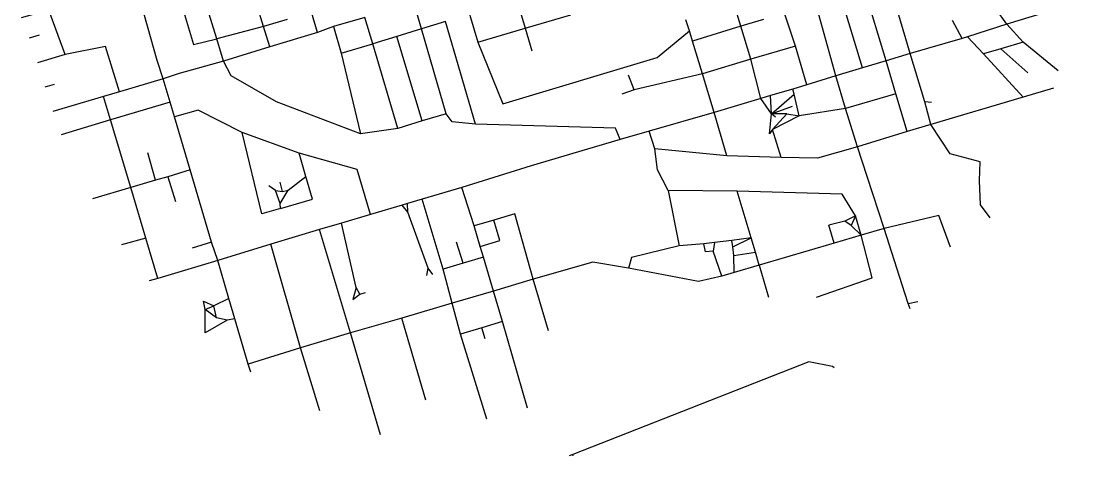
# Model space of a CAD drawing. Header units: metres. Extents: x 626322 to 628570, y 4832584 to 4835123.
# Drawn here: x 626457 to 628554, y 4832584 to 4833451 of the extents above; entities that cross this region are included whole.
import ezdxf

# ---------------------------------------------------------------- set-up
doc = ezdxf.new("R2010")
doc.units = ezdxf.units.M

msp = doc.modelspace()

# ---------------------------------------------------------------- linework, layer by layer
at = {"layer": 'ROADS'}
for points in [[(626940.6, 4833440.1), (626873.8, 4833656.7)], [(626762.9, 4833531.1), (626800.5, 4833404.1), (626847.3, 4833415.3)], [(626847.3, 4833415.3), (626807.1, 4833544.4)], [(627431, 4833542.3), (627462.8, 4833436.5)], [(626728.1, 4833372.5), (626689.9, 4833509.6)], [(627336.8, 4833514.2), (627368.3, 4833408.6)], [(628182.6, 4833371.4), (628139.4, 4833514.3)], [(628230.9, 4833386.1), (628188.7, 4833528.5)], [(628135.7, 4833357.5), (628092.3, 4833500.4)], [(628423.7, 4833444.6), (628380, 4833506.3)], [(626544.4, 4833384.1), (626512.3, 4833472.4), (626456.5, 4833457.2)], [(627048.4, 4833428.4), (627036.1, 4833468.4)], [(627255.7, 4833435.5), (627240.9, 4833485.6)], [(627892.8, 4833440.5), (627880.3, 4833481.7)], [(628002, 4833400.7), (627980.2, 4833466.9)], [(628082.6, 4833341.7), (628042.2, 4833485.3)], [(628553.6, 4833483.6), (628423.7, 4833444.6)], [(626987.7, 4833454.1), (626940.6, 4833440.1)], [(627142.6, 4833458.1), (627079.9, 4833439.7)], [(627158.2, 4833405.8), (627142.6, 4833458.1)], [(627363.2, 4833245.3), (627303.8, 4833449.7), (627255.7, 4833435.5)], [(627462.8, 4833436.5), (627553.6, 4833463.5)], [(627790.5, 4833431.3), (627782.9, 4833453.3)], [(627938, 4833453.8), (627892.8, 4833440.5)], [(628334.4, 4833416.4), (628314.9, 4833452.1)], [(626940.6, 4833440.1), (626847.3, 4833415.3)], [(626953.2, 4833399.2), (626940.6, 4833440.1)], [(627048.4, 4833428.4), (626953.2, 4833399.2)], [(627079.9, 4833439.7), (627048.4, 4833428.4)], [(627079.9, 4833439.7), (627095.3, 4833386.9)], [(627255.7, 4833435.5), (627206.6, 4833420.3)], [(627305.1, 4833266), (627255.7, 4833435.5)], [(627368.3, 4833408.6), (627462.8, 4833436.5)], [(627368.3, 4833408.6), (627417.8, 4833286.1), (627726.2, 4833378.2), (627790.5, 4833431.3)], [(627462.8, 4833436.5), (627475.8, 4833391.6)], [(627796.7, 4833410.6), (627790.5, 4833431.3)], [(627892.8, 4833440.5), (627796.7, 4833410.6)], [(627912.8, 4833374.6), (627892.8, 4833440.5)], [(628423.7, 4833444.6), (628345.2, 4833419.6)], [(628455.9, 4833409.1), (628423.7, 4833444.6)], [(626492.9, 4833422.9), (626472.5, 4833416.8)], [(626860.3, 4833371.1), (626847.3, 4833415.3)], [(627095.3, 4833386.9), (627158.2, 4833405.8)], [(627206.6, 4833420.3), (627158.2, 4833405.8)], [(627208.5, 4833237), (627158.2, 4833405.8)], [(627257.1, 4833251.9), (627206.6, 4833420.3)], [(627816.1, 4833345.4), (627796.7, 4833410.6)], [(628334.4, 4833416.4), (628230.9, 4833386.1)], [(628345.2, 4833419.6), (628334.4, 4833416.4)], [(628376.9, 4833385.7), (628345.2, 4833419.6)], [(628455.9, 4833409.1), (628411.5, 4833395.8)], [(628526.2, 4833351.9), (628455.9, 4833409.1)], [(626544.4, 4833384.1), (626489.4, 4833367.6)], [(626652.7, 4833309.8), (626624.9, 4833400.3), (626544.4, 4833384.1)], [(626953.2, 4833399.2), (626860.3, 4833371.1)], [(627095.3, 4833386.9), (627134.1, 4833226.3)], [(628002, 4833400.7), (627912.8, 4833374.6)], [(628024.2, 4833323.8), (628002, 4833400.7)], [(628230.9, 4833386.1), (628182.6, 4833371.4)], [(628259.8, 4833290.1), (628230.9, 4833386.1)], [(628411.5, 4833395.8), (628376.9, 4833385.7)], [(628456.4, 4833299.3), (628376.9, 4833385.7)], [(628411.5, 4833395.8), (628465.7, 4833347.9)], [(626739.9, 4833335.6), (626728.1, 4833372.5)], [(626860.3, 4833371.1), (626772.2, 4833346.6)], [(627134.1, 4833226.3), (626966.5, 4833289.6), (626875.9, 4833341.6), (626860.3, 4833371.1)], [(627912.8, 4833374.6), (627816.1, 4833345.4)], [(627933, 4833296.4), (627912.8, 4833374.6)], [(628182.6, 4833371.4), (628135.7, 4833357.5)], [(628202.2, 4833305.5), (628182.6, 4833371.4)], [(626772.2, 4833346.6), (626739.9, 4833335.6)], [(627680.3, 4833313.8), (627668.5, 4833342.7)], [(627816.1, 4833345.4), (627680.3, 4833313.8)], [(627839.4, 4833268.6), (627816.1, 4833345.4)], [(628082.6, 4833341.7), (628024.2, 4833323.8)], [(628135.7, 4833357.5), (628082.6, 4833341.7)], [(628102, 4833276.5), (628082.6, 4833341.7)], [(626522.4, 4833324.2), (626503.7, 4833318.8)], [(626739.9, 4833335.6), (626652.7, 4833309.8)], [(626753.9, 4833288.9), (626739.9, 4833335.6)], [(628024.2, 4833323.8), (627996.4, 4833315.2)], [(626621.2, 4833300.6), (626520.3, 4833270.5)], [(626652.7, 4833309.8), (626621.2, 4833300.6)], [(626635.1, 4833253.7), (626621.2, 4833300.6)], [(627680.3, 4833313.8), (627655.4, 4833305.1)], [(627952, 4833302.2), (627933, 4833296.4)], [(627996.4, 4833315.2), (627952, 4833302.2)], [(627954.3, 4833265.8), (627952, 4833302.2)], [(627954.3, 4833265.8), (627999.3, 4833305.1)], [(627999.3, 4833305.1), (627996.4, 4833315.2)], [(628008.9, 4833262.1), (627999.3, 4833305.1)], [(628202.2, 4833305.5), (628102, 4833276.5)], [(628224.6, 4833230.7), (628202.2, 4833305.5)], [(628456.4, 4833299.3), (628271.7, 4833244.6)], [(628516.5, 4833317.3), (628456.4, 4833299.3)], [(626753.9, 4833288.9), (626635.1, 4833253.7)], [(626762.7, 4833260), (626753.9, 4833288.9)], [(627933, 4833296.4), (627839.4, 4833268.6)], [(627954.3, 4833265.8), (627933, 4833296.4)], [(627954.3, 4833265.8), (627996, 4833281.3)], [(628271.7, 4833244.6), (628259.8, 4833290.1)], [(628273.5, 4833288.2), (628259.8, 4833290.1)], [(626898, 4833228.6), (626809.8, 4833273.2), (626762.7, 4833260)], [(626794.3, 4833154.3), (626762.7, 4833260)], [(627305.1, 4833266), (627257.1, 4833251.9)], [(627363.2, 4833245.3), (627316.6, 4833250.3), (627305.1, 4833266)], [(627839.4, 4833268.6), (627709.6, 4833231.7)], [(627864.9, 4833182.1), (627839.4, 4833268.6)], [(627956.2, 4833234.4), (627949.9, 4833226.2), (627954.3, 4833265.8)], [(627984.9, 4833265.9), (627954.3, 4833265.8)], [(627962, 4833259.4), (627954.3, 4833265.8)], [(627984.9, 4833265.9), (627956.2, 4833234.4)], [(628008.9, 4833262.1), (627956.2, 4833234.4)], [(627984.9, 4833265.9), (628008.9, 4833262.1)], [(628102, 4833276.5), (628008.9, 4833262.1)], [(628125.8, 4833199.9), (628102, 4833276.5)], [(626635.1, 4833253.7), (626536.6, 4833224.1)], [(626675.4, 4833119.4), (626635.1, 4833253.7)], [(627208.5, 4833237), (627134.1, 4833226.3)], [(627257.1, 4833251.9), (627208.5, 4833237)], [(627652, 4833214.8), (627642.5, 4833237.2), (627363.2, 4833245.3)], [(628271.7, 4833244.6), (628224.6, 4833230.7)], [(628369, 4833133.3), (628370.1, 4833170.5), (628310.5, 4833186.1), (628271.7, 4833244.6)], [(626974.1, 4833077.1), (626937.2, 4833066.3), (626898, 4833228.6)], [(627011.3, 4833187.3), (626898, 4833228.6)], [(627709.6, 4833231.7), (627652, 4833214.8)], [(627720.9, 4833195.9), (627709.6, 4833231.7)], [(627973.2, 4833179), (627956.2, 4833234.4)], [(628224.6, 4833230.7), (628125.8, 4833199.9)], [(627652, 4833214.8), (627474.2, 4833162.5)], [(627726.5, 4833154.4), (627720.9, 4833195.9)], [(627864.9, 4833182.1), (627720.9, 4833195.9)], [(628125.8, 4833199.9), (628045.8, 4833177.4), (627973.2, 4833179)], [(628145.2, 4833140.8), (628125.8, 4833199.9)], [(626724.8, 4833133.7), (626709.7, 4833187.9)], [(627153.7, 4833065), (627127, 4833155.2), (627011.3, 4833187.3)], [(627024.8, 4833141.2), (627011.3, 4833187.3)], [(627973.2, 4833179), (627864.9, 4833182.1)], [(626794.3, 4833154.3), (626749.2, 4833140.6)], [(626836.4, 4833009.9), (626794.3, 4833154.3)], [(627474.2, 4833162.5), (627336.4, 4833119.1)], [(627747.9, 4833113), (627726.5, 4833154.4)], [(626724.8, 4833133.7), (626675.4, 4833119.4)], [(626749.2, 4833140.6), (626724.8, 4833133.7)], [(626749.2, 4833140.6), (626765, 4833091)], [(626974.1, 4833077.1), (627038, 4833095.7), (627024.8, 4833141.2)], [(626989.7, 4833113.6), (627024.8, 4833141.2)], [(628178.9, 4833037.5), (628145.2, 4833140.8)], [(628390.1, 4833058.4), (628371.3, 4833084.2), (628369, 4833133.3)], [(626675.4, 4833119.4), (626598.9, 4833096.3)], [(626705.5, 4833018.3), (626675.4, 4833119.4)], [(626964.4, 4833113.1), (626951, 4833122.7)], [(626973.6, 4833087.4), (626964.4, 4833113.1)], [(626964.4, 4833113.1), (626978.5, 4833111)], [(626978.5, 4833111), (626973.3, 4833129.4)], [(626973.6, 4833087.4), (626989.7, 4833113.6)], [(626978.5, 4833111), (626989.7, 4833113.6)], [(627336.4, 4833119.1), (627256.8, 4833095.7)], [(627360.6, 4833042.9), (627336.4, 4833119.1)], [(627747.9, 4833113), (627769.9, 4833002.7)], [(627885.7, 4833112.1), (627747.9, 4833113)], [(627913.5, 4833018.8), (627885.7, 4833112.1)], [(628121.4, 4833062.4), (628095.1, 4833106.1), (627885.7, 4833112.1)], [(627256.8, 4833095.7), (627228, 4833087)], [(627298.8, 4832956.1), (627256.8, 4833095.7)], [(626974.1, 4833077.1), (626973.6, 4833087.4)], [(627216.9, 4833083.8), (627153.7, 4833065)], [(627228, 4833087), (627216.9, 4833083.8)], [(627228.2, 4833069.9), (627216.9, 4833083.8)], [(627228.2, 4833069.9), (627228, 4833087)], [(627268.6, 4832958.1), (627228.2, 4833069.9)], [(627095.7, 4833047.9), (627052.2, 4833035.4)], [(627153.7, 4833065), (627095.7, 4833047.9)], [(627125.2, 4832919.6), (627095.7, 4833047.9)], [(627399.7, 4833053.8), (627360.6, 4833042.9)], [(627373, 4833001.5), (627411.9, 4833013.1), (627399.7, 4833053.8)], [(627478.7, 4832936.6), (627441.7, 4833066.3), (627399.7, 4833053.8)], [(628100.4, 4833052.2), (628068.3, 4833044.3)], [(628121.4, 4833062.4), (628100.4, 4833052.2)], [(628113.1, 4833043.3), (628100.4, 4833052.2)], [(628121.4, 4833062.4), (628113.1, 4833043.3)], [(628132.8, 4833024), (628121.4, 4833062.4)], [(628311.5, 4833000), (628288.1, 4833063), (628178.9, 4833037.5)], [(627052.2, 4833035.4), (626954.8, 4833006.1)], [(627114.1, 4832829.1), (627052.2, 4833035.4)], [(627373, 4833001.5), (627360.6, 4833042.9)], [(628079.2, 4833008.3), (628068.3, 4833044.3)], [(628132.8, 4833024), (628113.1, 4833043.3)], [(628178.9, 4833037.5), (628132.8, 4833024)], [(628214.6, 4832924.9), (628178.9, 4833037.5)], [(626705.5, 4833018.3), (626656.7, 4833004.5)], [(626729.6, 4832937.5), (626705.5, 4833018.3)], [(626836.4, 4833009.9), (626798.2, 4832998.4)], [(626849, 4832973.4), (626836.4, 4833009.9)], [(626954.8, 4833006.1), (626849, 4832973.4)], [(627014.4, 4832799.6), (626954.8, 4833006.1)], [(627338.6, 4832968), (627325.6, 4833009.8)], [(627819, 4833006.5), (627769.9, 4833002.7)], [(627840.6, 4833009.3), (627819, 4833006.5)], [(627837.5, 4832992.1), (627822.4, 4832991.1), (627819, 4833006.5)], [(627840.6, 4833009.3), (627837.5, 4832992.1)], [(627874.8, 4833013.7), (627840.6, 4833009.3)], [(627913.5, 4833018.8), (627874.8, 4833013.7)], [(627876.6, 4833001.1), (627874.8, 4833013.7)], [(627876.6, 4833001.1), (627913.5, 4833018.8)], [(627922, 4832990.2), (627913.5, 4833018.8)], [(628079.2, 4833008.3), (627929.7, 4832964.2)], [(628043.8, 4832900.5), (628154.9, 4832939.1), (628132.8, 4833024)], [(628132.8, 4833024), (628079.2, 4833008.3)], [(627379.4, 4832980.3), (627373, 4833001.5)], [(627769.9, 4833002.7), (627674.5, 4832979.3), (627668.6, 4832958.1)], [(627854.8, 4832942.2), (627837.5, 4832992.1)], [(627879.1, 4832983.7), (627876.6, 4833001.1)], [(627879.1, 4832983.7), (627922, 4832990.2)], [(627929.7, 4832964.2), (627922, 4832990.2)], [(626849, 4832973.4), (626729.6, 4832937.5)], [(626870.9, 4832898), (626849, 4832973.4)], [(627338.6, 4832968), (627298.8, 4832956.1)], [(627379.4, 4832980.3), (627338.6, 4832968)], [(627399.4, 4832912.4), (627379.4, 4832980.3)], [(627668.6, 4832958.1), (627597.5, 4832970), (627478.7, 4832936.6)], [(627879.7, 4832949.5), (627879.1, 4832983.7)], [(627929.7, 4832964.2), (627879.7, 4832949.5)], [(627929.7, 4832964.2), (627948.2, 4832900.5)], [(627266.2, 4832943.6), (627268.6, 4832958.1)], [(627278.2, 4832945.6), (627268.6, 4832958.1)], [(627317.1, 4832888.6), (627298.8, 4832956.1)], [(627854.8, 4832942.2), (627808.1, 4832931.5), (627668.6, 4832958.1)], [(627879.7, 4832949.5), (627854.8, 4832942.2)], [(626729.6, 4832937.5), (626712.1, 4832932.9)], [(627478.7, 4832936.6), (627399.4, 4832912.4)], [(627509.2, 4832833.5), (627478.7, 4832936.6)], [(628227, 4832887.9), (628214.6, 4832924.9)], [(627125.2, 4832919.6), (627118.9, 4832895.7), (627132.7, 4832906.5)], [(627132.7, 4832906.5), (627125.2, 4832919.6)], [(627132.7, 4832906.5), (627144.1, 4832909.6)], [(627399.4, 4832912.4), (627317.1, 4832888.6)], [(627417.3, 4832851.8), (627399.4, 4832912.4)], [(626823.9, 4832875.6), (626820.8, 4832892.3), (626841.1, 4832882.9)], [(626823.9, 4832875.6), (626841.1, 4832882.9)], [(626870.9, 4832898), (626841.1, 4832882.9)], [(626846.8, 4832859), (626841.1, 4832882.9)], [(626883, 4832857.6), (626870.9, 4832898)], [(627317.1, 4832888.6), (627216.3, 4832858.4)], [(627333.7, 4832826.8), (627317.1, 4832888.6)], [(628227, 4832887.9), (628246.3, 4832891.5)], [(628230.4, 4832877.2), (628227, 4832887.9)], [(626868.1, 4832854.5), (626824.1, 4832829.5), (626823.9, 4832875.6)], [(626846.8, 4832859), (626823.9, 4832875.6)], [(626868.1, 4832854.5), (626846.8, 4832859)], [(626883, 4832857.6), (626868.1, 4832854.5)], [(626910, 4832767.2), (626883, 4832857.6)], [(627216.3, 4832858.4), (627114.1, 4832829.1)], [(627264.6, 4832694.9), (627216.3, 4832858.4)], [(627376.1, 4832839.1), (627333.7, 4832826.8)], [(627417.3, 4832851.8), (627376.1, 4832839.1)], [(627382.5, 4832817.3), (627376.1, 4832839.1)], [(627467.3, 4832679.5), (627417.3, 4832851.8)], [(627114.1, 4832829.1), (627014.4, 4832799.6)], [(627174, 4832626.1), (627114.1, 4832829.1)], [(627385.7, 4832657.5), (627333.7, 4832826.8)], [(627014.4, 4832799.6), (626910, 4832767.2)], [(627052.9, 4832674), (627014.4, 4832799.6)], [(626915, 4832750.8), (626910, 4832767.2)], [(628078.9, 4832759.4), (628075.8, 4832762.3), (628028.8, 4832771.6), (627557.5, 4832586.9)], [(627557.5, 4832586.9), (627550, 4832583.9)], [(627558.5, 4832584.3), (627557.5, 4832586.9)]]:
    msp.add_lwpolyline(points, dxfattribs=at)

doc.saveas('drawing.dxf')
